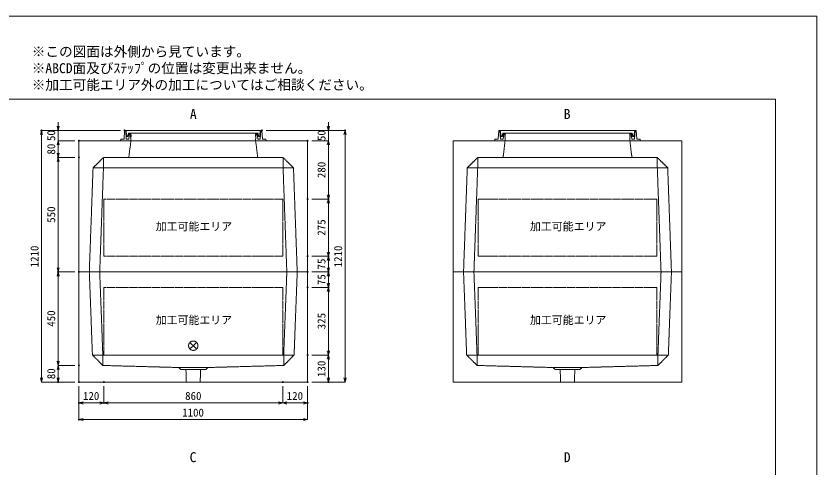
# Model space of a CAD drawing. Units: millimetres, scale not verified. Extents: x -2970 to 2970, y -2100 to 2100.
# Drawn here: x -883 to 2970, y -73 to 2100 of the extents above; entities that cross this region are included whole.
import ezdxf
from ezdxf.enums import TextEntityAlignment as Align

# ---------------------------------------------------------------- set-up
doc = ezdxf.new("R2010")
doc.units = ezdxf.units.MM
doc.header["$LTSCALE"] = 10
doc.header["$PDMODE"] = 32
doc.header["$PDSIZE"] = 5
doc.linetypes.add('LONG_DASHED1', pattern=[7, 6, -1])
doc.linetypes.add('LONG_DOUBLE_CHAIN', pattern=[21.8, 18, -1, 0.6, -0.6, 0.6, -1])
for name, color, linetype, lineweight in [('0-0_D-TTL', 7, 'Continuous', 9), ('0-1_Defpoints', 7, 'Continuous', 9), ('0-3_D-TTL-TXT', 7, 'Continuous', 9), ('0-4_D-STR-TXT', 7, 'Continuous', 9), ('0-5_D-STR-DIM', 3, 'Continuous', 9), ('0-6_0', 7, 'Continuous', 9), ('0-7_D-STR', 7, 'LONG_DASHED1', 9), ('0-9_D-STR-STR5', 1, 'LONG_DOUBLE_CHAIN', 9), ('0-A_D-STR-STR4', 134, 'Continuous', 9)]:
    doc.layers.add(name, color=color, linetype=linetype, lineweight=lineweight)
doc.styles.add('ＭＳ ゴシック', font='')
doc.styles.get('ＭＳ ゴシック').set_extended_font_data('MS Gothic')

# ---------------------------------------------------------------- blocks, each defined once
blk = doc.blocks.new('A$C4DE05FD1')
at = {"layer": '0-0_D-TTL', "color": 134}
for p, q in [((2000, 38000), (57400, 38000)), ((57400, 38000), (57400, 2000))]:
    blk.add_line(p, q, dxfattribs=at)
at = {"layer": '0-1_Defpoints', "color": 134}
for p, q in [((0, 42000), (59400, 42000)), ((59400, 42000), (59400, 0))]:
    blk.add_line(p, q, dxfattribs=at)
at = {"layer": '0-3_D-TTL-TXT', "style": 'ＭＳ ゴシック'}
for s, p in [('※この図面は外側から見ています。', (21630.5, 39907.8)), ('※ABCD面及びｽﾃｯﾌﾟの位置は変更出来ません。', (21630.5, 39107.8)), ('※加工可能エリア外の加工についてはご相談ください。', (21630.5, 38307.8))]:
    blk.add_text(s, height=481.1, dxfattribs=at).set_placement(p, align=Align.BOTTOM_LEFT)
blk = doc.blocks.new('_Open30')
at = {"layer": '0-6_0'}
blk.add_line((0, 0), (-10, 0), dxfattribs=at)
blk.add_lwpolyline([(-10, 2.679), (0, 0), (-10, -2.679)], dxfattribs=at)
blk = doc.blocks.new('A$C31CA379A')
at = {"layer": '0-4_D-STR-TXT', "style": 'ＭＳ ゴシック'}
for s, p in [('A', (-162.9, -1095.3)), ('B', (17819.3, -1095.3)), ('C', (-175.7, -17595.3)), ('D', (17819.3, -17595.3))]:
    blk.add_text(s, height=481.1, dxfattribs=at).set_placement(p, align=Align.BOTTOM_LEFT)
blk = doc.blocks.new('A$C21BA6C9D')
at = {"layer": '0-7_D-STR'}
for p, q in [((-3000, 6300), (-3100, 5500)), ((3000, 6300), (3100, 5500)), ((-4820, 5000), (-4320, 5500)), ((-4320, 5000), (-4320, 5500)), ((4320, 5000), (4320, 5500)), ((-4820, 5000), (-5000, 0)), ((4820, 5000), (-4820, 5000)), ((-4320, 5000), (-4500, 0)), ((4320, 5000), (4500, 0)), ((4820, 5000), (5000, 0))]:
    blk.add_line(p, q, dxfattribs=at)
at = {"layer": '0-7_D-STR', "linetype": 'Continuous'}
for p in [(5500, 6300), (-5500, 0)]:
    blk.add_line(p, (5500, 0), dxfattribs=at)
blk.add_lwpolyline([(-5500, 0), (-5500, 6300), (5500, 6300)], dxfattribs=at)
at = {"layer": '0-7_D-STR'}
blk.add_lwpolyline([(4820, 5000), (4320, 5500), (-4320, 5500)], dxfattribs=at)
at = {"layer": '0-9_D-STR-STR5'}
for p, q in [((-4300, 3500), (-4300, 750)), ((4300, 3500), (-4300, 3500)), ((4300, 3500), (4300, 750)), ((4300, 750), (-4300, 750))]:
    blk.add_line(p, q, dxfattribs=at)
blk = doc.blocks.new('A$C6F5C57E3')
at = {"layer": '0-7_D-STR'}
for p, q in [((-5000, 0), (-4850, -4000)), ((-4500, 0), (-4350, -4000)), ((4500, 0), (4350, -4000)), ((5000, 0), (4850, -4000)), ((-4350, -4500), (-4850, -4000)), ((4850, -4000), (-4850, -4000)), ((-4350, -4500), (-4350, -4000)), ((4350, -4500), (4850, -4000)), ((4350, -4500), (4350, -4000)), ((-4350, -4500), (-700, -4600)), ((700, -4600), (-700, -4600)), ((-600, -4690), (-700, -4600)), ((600, -4690), (700, -4600)), ((4350, -4500), (700, -4600)), ((600, -4690), (-600, -4690)), ((-333, -5300), (-352.5, -4690)), ((333, -5300), (352.5, -4690))]:
    blk.add_line(p, q, dxfattribs=at)
at = {"layer": '0-7_D-STR', "linetype": 'Continuous'}
for p, q in [((5500, -5300), (5500, 0)), ((-5500, -5300), (5500, -5300))]:
    blk.add_line(p, q, dxfattribs=at)
blk.add_lwpolyline([(-5500, -5300), (-5500, 0), (5500, 0)], dxfattribs=at)
at = {"layer": '0-9_D-STR-STR5'}
for p, q in [((-4300, -750), (-4300, -4000)), ((4300, -750), (-4300, -750)), ((4300, -750), (4300, -4000)), ((4300, -4000), (-4300, -4000))]:
    blk.add_line(p, q, dxfattribs=at)
blk = doc.blocks.new('A$C284D0AE2')
at = {"layer": '0-A_D-STR-STR4'}
for p, q in [((-3300, 500), (-3327.8, 98.6)), ((-3250, 500), (-3300, 500)), ((-3221.3, 98.6), (-3250, 500)), ((-3225, 500), (-3225, 370)), ((-3490, 80), (-3500, 0)), ((-3500, 0), (3500, 0)), ((-3347.8, 80), (-3490, 80)), ((-3225, 370), (-3219.2, 370)), ((-3209.2, 360.9), (-3195, 200)), ((-3117.8, 80), (-3201.4, 80)), ((-3195, 200), (-3145, 200)), ((-3145, 200), (-3115, 370)), ((-3115, 370), (3115, 370)), ((-3090, 370), (-3106.2, 200.7)), ((-3106.2, 200.7), (-3086.1, 200.7)), ((-3070, 340), (-3098, 97.7)), ((-3000, 370), (-3090, 370)), ((-3020, 340), (-3070, 340)), ((-3000, 0), (-3020, 340)), ((-3011.8, 200.7), (-2991.8, 200.7)), ((-2991.8, 200.7), (-3000, 370)), ((3000, 370), (3090, 370)), ((3106.2, 200.7), (3086.1, 200.7)), ((3090, 370), (3106.2, 200.7)), ((3117.8, 80), (3201.4, 80)), ((3347.8, 80), (3490, 80)), ((3490, 80), (3500, 0))]:
    blk.add_line(p, q, dxfattribs=at)
for points in [[(-3225, 500), (3225, 500), (3225, 370), (3219.2, 370)], [(3221.3, 98.6), (3250, 500), (3300, 500), (3327.8, 98.6)], [(3011.8, 200.7), (2991.8, 200.7), (3000, 370)], [(3000, 0), (3020, 340), (3070, 340), (3098, 97.7)], [(3209.2, 360.9), (3195, 200), (3145, 200), (3115, 370)]]:
    blk.add_lwpolyline(points, dxfattribs=at)
for centre, radius, start, end in [((-3347.8, 100), 20, 270, 356.0372), ((-3201.4, 100), 20, 184.08562, 270), ((-3219.2, 360), 10, 5.04245, 90), ((-3117.8, 100), 20, 270, 353.41806), ((3117.8, 100), 20, 186.58194, 270), ((3201.4, 100), 20, 270, 355.91438), ((3219.2, 360), 10, 90, 174.95755), ((3347.8, 100), 20, 183.9628, 270)]:
    blk.add_arc(centre, radius, start, end, dxfattribs=at)
blk = doc.blocks.new('A$C1C640AAB')
at = {"layer": '0-9_D-STR-STR5'}
for p, q in [((-159.1, -159.1), (159.1, 159.1)), ((-159.1, 159.1), (159.1, -159.1))]:
    blk.add_line(p, q, dxfattribs=at)
blk.add_circle((0, 0), 225, dxfattribs=at)
blk = doc.blocks.new('A$C18e05bd8')
at = {"layer": '0-7_D-STR'}
blk.add_blockref('A$C6F5C57E3', (0, 0), dxfattribs=at)
at = {"layer": '0-9_D-STR-STR5'}
blk.add_blockref('A$C1C640AAB', (0, -3550), dxfattribs=at)

msp = doc.modelspace()

# ---------------------------------------------------------------- linework, layer by layer
at = {"layer": '0-1_Defpoints'}
for p in [(-760, 1550), (-680, 1550), (-360, 1550), (300, 1550), (620, 1550), (700, 1550), (-580, 1500), (520, 1500), (-680, 1420), (-580, 1420), (520, 1220), (620, 1220), (520, 945), (520, 945), (620, 945), (620, 945), (-680, 870), (-580, 870), (520, 870), (520, 870), (620, 870), (520, 795), (620, 795), (520, 470), (520, 470), (-580, 420), (-680, 340), (-580, 340), (-580, 340), (-580, 340), (-460, 340), (400, 340), (520, 340), (520, 340), (520, 340), (620, 340), (-580, 240), (-460, 240), (520, 240), (-580, 160)]:
    msp.add_point(p, dxfattribs=at)
at = {"layer": '0-5_D-STR-DIM'}
for p, q in [((-680, 1570), (-680, 1590)), ((620, 1570), (620, 1590)), ((-380, 1550), (-760, 1550)), ((-380, 1550), (-680, 1550)), ((-680, 1500), (-680, 1550)), ((320, 1550), (620, 1550)), ((320, 1550), (700, 1550)), ((620, 1500), (620, 1550)), ((-760, 360), (-760, 1530)), ((700, 360), (700, 1530)), ((-600, 1500), (-680, 1500)), ((-600, 1500), (-680, 1500)), ((-680, 1480), (-680, 1440)), ((-680, 1480), (-680, 1460)), ((540, 1500), (620, 1500)), ((540, 1500), (620, 1500)), ((620, 1480), (620, 1240)), ((620, 1480), (620, 1460)), ((-600, 1420), (-680, 1420)), ((-600, 1420), (-680, 1420)), ((-680, 890), (-680, 1400)), ((540, 1220), (620, 1220)), ((540, 1220), (620, 1220)), ((620, 1200), (620, 965)), ((540, 945), (620, 945)), ((540, 945), (620, 945)), ((620, 890), (620, 925)), ((-600, 870), (-680, 870)), ((-600, 870), (-680, 870)), ((-680, 440), (-680, 850)), ((540, 870), (620, 870)), ((540, 870), (620, 870)), ((620, 815), (620, 850)), ((540, 795), (620, 795)), ((540, 795), (620, 795)), ((620, 490), (620, 775)), ((540, 470), (620, 470)), ((540, 470), (620, 470)), ((620, 450), (620, 360)), ((-600, 420), (-680, 420)), ((-600, 420), (-680, 420)), ((-680, 400), (-680, 360)), ((-600, 340), (-760, 340)), ((-600, 340), (-680, 340)), ((-580, 320), (-580, 160)), ((-580, 320), (-580, 240)), ((-460, 320), (-460, 240)), ((-460, 320), (-460, 240)), ((400, 320), (400, 240)), ((400, 320), (400, 240)), ((520, 320), (520, 240)), ((520, 320), (520, 160)), ((540, 340), (620, 340)), ((540, 340), (700, 340)), ((-480, 240), (-560, 240)), ((380, 240), (-440, 240)), ((420, 240), (500, 240)), ((500, 160), (-560, 160))]:
    msp.add_line(p, q, dxfattribs=at)

# ---------------------------------------------------------------- block references
at = {"layer": '0-0_D-TTL', "xscale": 0.1, "yscale": 0.1}
msp.add_blockref('A$C4DE05FD1', (-2970, -2100), dxfattribs=at)
at = {"layer": '0-4_D-STR-TXT', "xscale": 0.1, "yscale": 0.1}
msp.add_blockref('A$C31CA379A', (-30, 1700), dxfattribs=at)
at = {"layer": '0-5_D-STR-DIM', "xscale": 2, "yscale": 2}
for p, rotation in [((-760, 1550), 90), ((-680, 1550), 270), ((620, 1550), 270), ((700, 1550), 90), ((-680, 1500), 90), ((-680, 1500), 90), ((620, 1500), 90), ((620, 1500), 90), ((-680, 1420), 270), ((-680, 1420), 90), ((620, 1220), 270), ((620, 1220), 90), ((620, 945), 270), ((620, 945), 90), ((-680, 870), 270), ((620, 870), 270), ((-680, 870), 90), ((620, 870), 90), ((620, 795), 270), ((620, 795), 90), ((620, 470), 270), ((620, 470), 90), ((-680, 420), 270), ((-680, 420), 90), ((-760, 340), 270), ((-680, 340), 270), ((620, 340), 270), ((700, 340), 270), ((-580, 240), 180), ((-460, 240), 180), ((400, 240), 180), ((-580, 160), 180)]:
    msp.add_blockref('_Open30', p, dxfattribs=dict(at, rotation=rotation))
for p in [(-460, 240), (400, 240), (520, 240), (520, 160)]:
    msp.add_blockref('_Open30', p, dxfattribs=at)
at = {"layer": '0-7_D-STR', "xscale": 0.1, "yscale": 0.1}
for name, p in [('A$C21BA6C9D', (-30, 870)), ('A$C21BA6C9D', (1770, 870)), ('A$C18e05bd8', (-30, 870)), ('A$C6F5C57E3', (1770, 870))]:
    msp.add_blockref(name, p, dxfattribs=at)
at = {"layer": '0-A_D-STR-STR4', "xscale": 0.1, "yscale": 0.1}
for p in [(-30, 1500), (1770, 1500)]:
    msp.add_blockref('A$C284D0AE2', p, dxfattribs=at)

# ---------------------------------------------------------------- texts
at = {"layer": '0-5_D-STR-DIM', "style": 'ＭＳ ゴシック'}
for s, p in [('50', (-682.6, 1498.9)), ('50', (617.4, 1498.9)), ('80', (-682.6, 1433.9)), ('280', (617.4, 1320.8)), ('550', (-682.6, 1105.9)), ('275', (617.4, 1043.82)), ('1210', (-762.6, 891.48)), ('1210', (697.4, 891.48)), ('75', (617.4, 881.42)), ('75', (617.4, 806.42)), ('450', (-682.6, 606.2)), ('325', (617.4, 593.92)), ('130', (617.4, 364.48)), ('80', (-682.6, 353.9))]:
    msp.add_text(s, height=38.49, rotation=90, dxfattribs=at).set_placement(p, align=Align.BOTTOM_LEFT)
for s, p in [('120', (-560.52, 242.6)), ('860', (-69.1, 242.6)), ('120', (419.48, 242.6)), ('1100', (-83.52, 162.6))]:
    msp.add_text(s, height=38.49, dxfattribs=at).set_placement(p, align=Align.BOTTOM_LEFT)
at = {"layer": '0-9_D-STR-STR5', "style": 'ＭＳ ゴシック'}
for p in [(-210.48, 1057.47), (1589.52, 1057.47), (-210.48, 607.47), (1589.52, 607.47)]:
    msp.add_text('加工可能エリア', height=38.49, dxfattribs=at).set_placement(p, align=Align.BOTTOM_LEFT)

doc.saveas('drawing.dxf')
